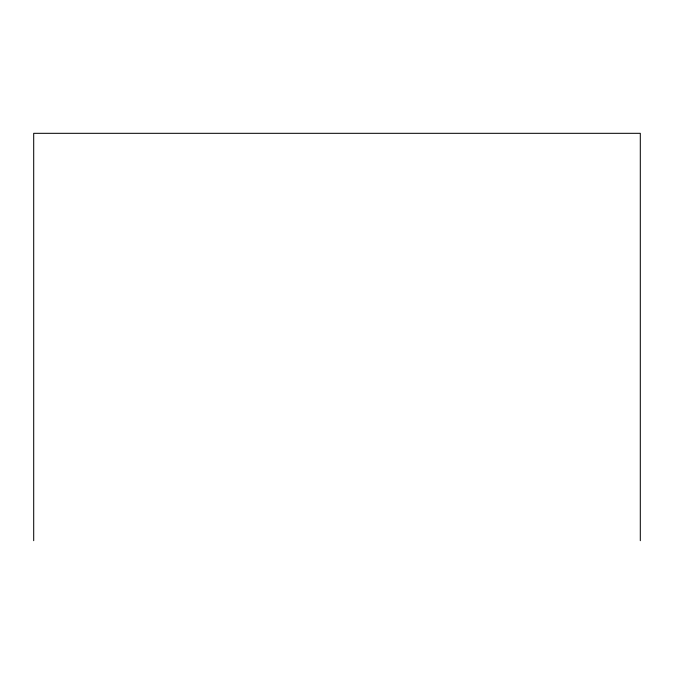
<?xml version="1.0" encoding="UTF-8"?>
<svg xmlns="http://www.w3.org/2000/svg" width="674" height="674" viewBox="0 0 674 674"><rect width="100%" height="100%" fill="white"/><g stroke="black" fill="none" stroke-linecap="round" stroke-linejoin="round"><path stroke-width="1.01" d="M640.3 540.683L640.3 133.317L33.7 133.317L33.7 540.683"/></g></svg>
